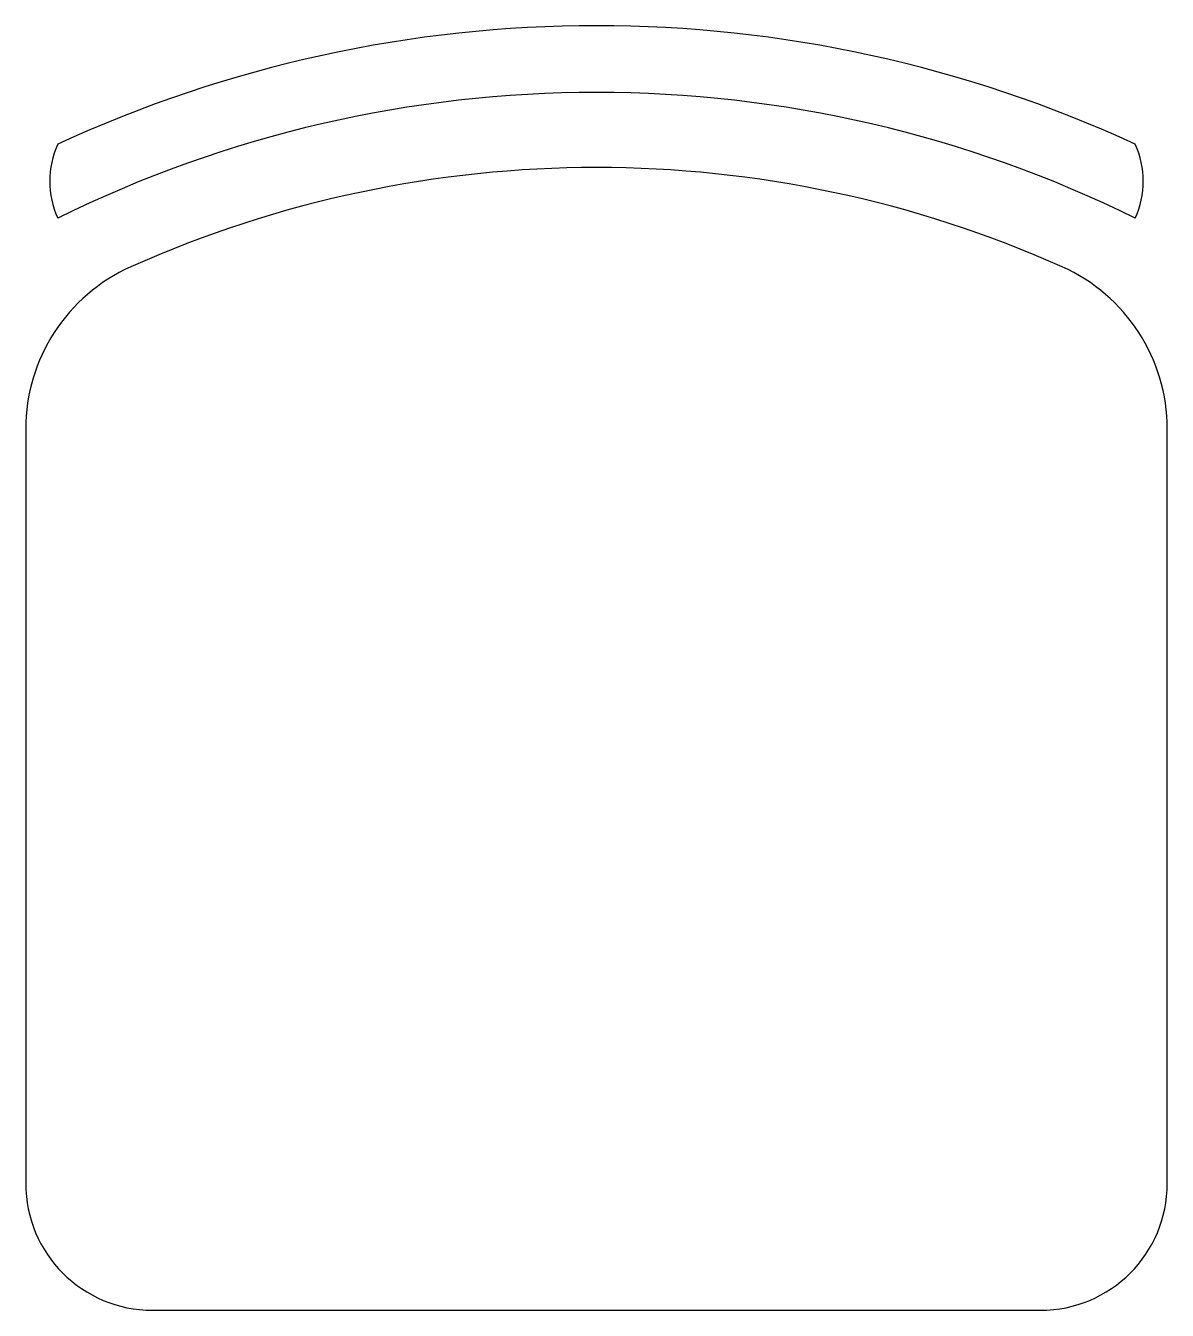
# Model space of a CAD drawing. Extents: x 35.761 to 36.161, y 11.587 to 12.037.
import ezdxf

# ---------------------------------------------------------------- set-up
doc = ezdxf.new("R2010")
doc.units = 0
doc.header["$LTSCALE"] = 0.5
doc.layers.get('0').update_dxf_attribs({"linetype": 'CONTINUOUS'})

msp = doc.modelspace()

# ---------------------------------------------------------------- linework, layer by layer
at = {"color": 0, "linetype": 'CONTINUOUS'}
for p, q in [((35.76116314576123, 11.89527745752188), (35.76116314576123, 11.63107770213256)), ((36.16116314536128, 11.63107770213256), (36.16116314536127, 11.89527745752188)), ((35.80560759016122, 11.58663325773256), (36.11671870096128, 11.58663325773256))]:
    msp.add_line(p, q, dxfattribs=at)
for centre, radius, start, end in [((35.96116314556114, 11.58663325773256), 0.4499013857826183, 65.1890637598238, 114.8109362401762), ((35.96116314556114, 11.58663325773256), 0.4265405868484148, 63.72963711906518, 116.2703628809288), ((35.80125956792497, 11.98206319377445), 0.0316541282361427, 155.862245562312, 204.1377549359007), ((36.12106672319733, 11.98206319377445), 0.0316541282361427, 335.8622450640978, 24.13775443768945), ((35.96116314556114, 11.58663325773256), 0.4002221601279114, 65.94416927818239, 114.0558307217589), ((35.82338536792117, 11.89527745752188), 0.06222222216, 114.0558307216813, 180), ((36.09894092320133, 11.89527745752188), 0.06222222216, 0, 65.9441692781488), ((35.80560759016122, 11.63107770213256), 0.0444444444, 180, 270), ((36.11671870096128, 11.63107770213256), 0.0444444444, 270, 0)]:
    msp.add_arc(centre, radius, start, end, dxfattribs=at)

doc.saveas('drawing.dxf')
